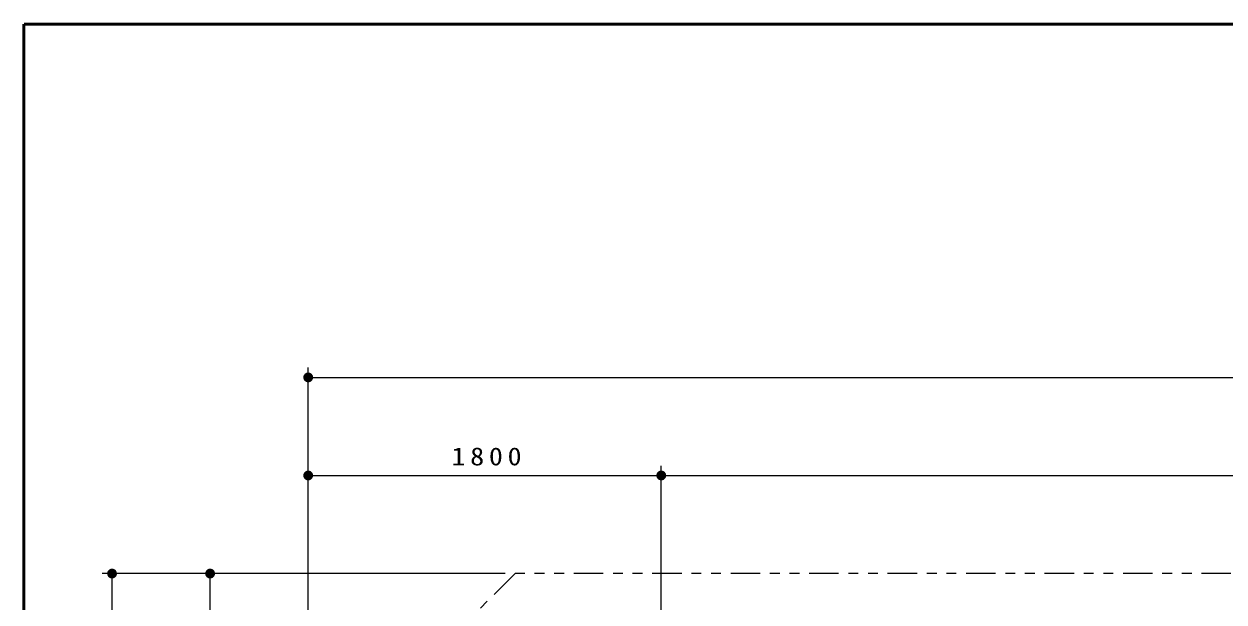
# Model space of a CAD drawing. Units: millimetres on the paper, scale 1:50. Extents: x -385 to 0, y -594 to 267.
# Drawn here: x -385 to -262.6, y 208.1 to 267 of the extents above; entities that cross this region are included whole.
import ezdxf

# ---------------------------------------------------------------- set-up
doc = ezdxf.new("R2010")
doc.units = ezdxf.units.MM
doc.linetypes.add('USER3', pattern=[8, 3, -1, 1, -1, 1, -1])
doc.layers.add('LY_1', color=140, linetype='Continuous', lineweight=50)
doc.styles.add('ＭＳ ゴシック', font='')
doc.styles.get('ＭＳ ゴシック').set_extended_font_data('MS Gothic')

# ---------------------------------------------------------------- blocks, each defined once
blk = doc.blocks.new('filled_dot')
at = {"color": 0, "linetype": 'Continuous', "lineweight": -2, "const_width": 1.25}
blk.add_lwpolyline([(-0.625, 0, 1), (0.625, 0, 1)], format="xyb", close=True, dxfattribs=at)

msp = doc.modelspace()

# ---------------------------------------------------------------- linework, layer by layer
at = {"layer": 'LY_1', "color": 7}
for p, q in [((0, 267), (-385, 267)), ((-385, 267), (-385, 0))]:
    msp.add_line(p, q, dxfattribs=at)
at = {"layer": 'LY_1', "color": 7, "lineweight": 13}
for p, q in [((-356.023, 190.88), (-356.023, 231.968)), ((-356.023, 230.968), (-136.85, 230.968)), ((-320.023, 167.268), (-320.023, 221.968)), ((-356.023, 220.968), (-320.023, 220.968)), ((-320.023, 220.968), (-176.85, 220.968)), ((-335.935, 210.968), (-377.023, 210.968)), ((-376.023, 60.388), (-376.023, 210.968)), ((-366.023, 174.968), (-366.023, 210.968))]:
    msp.add_line(p, q, dxfattribs=at)
at = {"layer": 'LY_1', "color": 7, "linetype": 'USER3', "lineweight": 13}
for p, q in [((-334.935, 210.968), (-356.023, 189.88)), ((-157.939, 210.968), (-334.935, 210.968))]:
    msp.add_line(p, q, dxfattribs=at)

# ---------------------------------------------------------------- block references
at = {"layer": 'LY_1', "color": 7, "lineweight": 13, "xscale": 0.4, "yscale": 0.4}
for p in [(-356.023, 230.968), (-356.023, 220.968), (-320.023, 220.968)]:
    msp.add_blockref('filled_dot', p, dxfattribs=at)
for p, rotation in [((-320.023, 220.968), 180), ((-376.023, 210.968), 270), ((-366.023, 210.968), 270)]:
    msp.add_blockref('filled_dot', p, dxfattribs=dict(at, rotation=rotation))

# ---------------------------------------------------------------- texts
at = {"layer": 'LY_1', "color": 7, "insert": (-337.602, 221.968), "char_height": 1.833, "attachment_point": 8, "style": 'ＭＳ ゴシック'}
msp.add_mtext('\\T1.33;\\W1.15;1800', dxfattribs=at)

doc.saveas('drawing.dxf')
